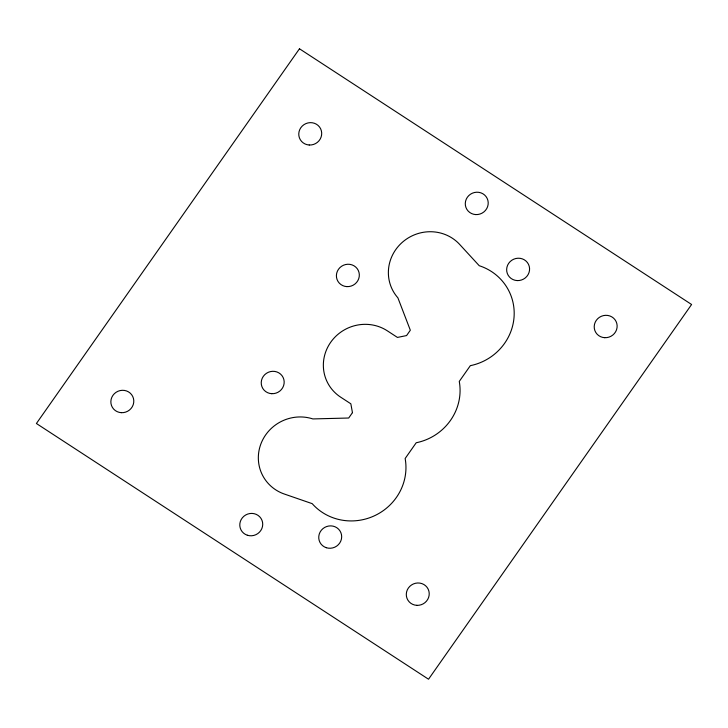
<?xml version="1.0" encoding="UTF-8"?>
<svg xmlns="http://www.w3.org/2000/svg" width="728" height="728" viewBox="0 0 728 728"><rect width="100%" height="100%" fill="white"/><g stroke="black" fill="none" stroke-linecap="round" stroke-linejoin="round"><path stroke-width="1.09" d="M299.472 48.776L36.4 423.505L428.528 679.224L691.6 304.495L299.472 48.776M352.452 412.658L348.694 418.018L312.867 418.928A40.941 39.358 -25.9 0 0 260.779 444.226A40.941 39.358 -25.9 0 0 285.094 494.294L312.185 503.649A53.49 51.415 -25.9 0 0 375.311 515.369A53.49 51.415 -25.9 0 0 405.15 458.513L416.216 442.751A53.49 51.415 -25.9 0 0 459.268 381.426L470.334 365.665A53.49 51.415 -25.9 0 0 513.995 317.827A53.49 51.415 -25.9 0 0 479.233 265.711L460.142 244.954A40.941 39.358 -25.9 0 0 402.875 241.823A40.941 39.358 -25.9 0 0 397.888 297.825L410.328 330.221L406.57 335.572L397.442 337.428L387.305 330.812A40.941 39.358 -25.9 0 0 330.694 342.278A40.941 39.358 -25.9 0 0 340.695 397.188L350.841 403.803L352.452 412.658M416.771 605.341A11.557 11.111 -25.9 0 0 428.155 589.116A11.557 11.111 -25.9 0 0 408.363 588.033A11.557 11.111 -25.9 0 0 416.771 605.341M604.677 337.683A11.557 11.111 -25.9 0 0 616.07 321.458A11.557 11.111 -25.9 0 0 596.278 320.375A11.557 11.111 -25.9 0 0 604.677 337.683M309.245 145.008A11.557 11.111 -25.9 0 0 320.629 128.783A11.557 11.111 -25.9 0 0 300.837 127.7A11.557 11.111 -25.9 0 0 309.245 145.008M121.33 412.676A11.557 11.111 -25.9 0 0 132.724 396.451A11.557 11.111 -25.9 0 0 112.922 395.368A11.557 11.111 -25.9 0 0 121.33 412.676M271.708 393.684A11.557 11.111 -25.9 0 0 283.101 377.45A11.557 11.111 -25.9 0 0 263.299 376.376A11.557 11.111 -25.9 0 0 271.708 393.684M346.874 286.614A11.557 11.111 -25.9 0 0 358.258 270.388A11.557 11.111 -25.9 0 0 338.465 269.305A11.557 11.111 -25.9 0 0 346.874 286.614M475.748 214.578A11.557 11.111 -25.9 0 0 487.141 198.353A11.557 11.111 -25.9 0 0 467.349 197.27A11.557 11.111 -25.9 0 0 475.748 214.578M247.338 535.235A11.557 11.111 -25.9 0 0 262.553 522.313A11.557 11.111 -25.9 0 0 243.88 516.252A11.557 11.111 -25.9 0 0 247.338 535.235M326.29 547.702A11.557 11.111 -25.9 0 0 341.505 534.78A11.557 11.111 -25.9 0 0 322.832 528.719A11.557 11.111 -25.9 0 0 326.29 547.702M517.126 280.58A11.557 11.111 -25.9 0 0 528.51 264.355A11.557 11.111 -25.9 0 0 508.717 263.272A11.557 11.111 -25.9 0 0 517.126 280.58"/></g></svg>
